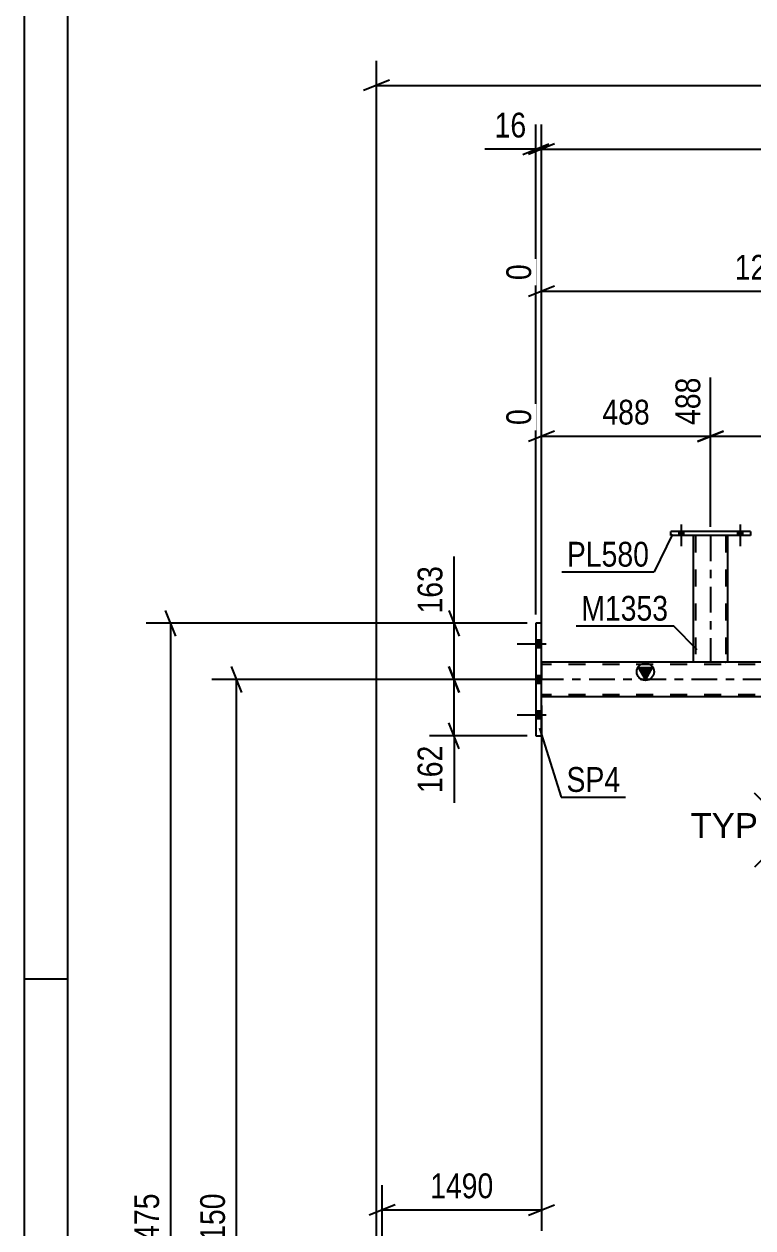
# Model space of a CAD drawing. Header units: millimetres. Extents: x -851 to 338, y -786 to 55.
# Drawn here: x -850.9 to -766.7, y -665.8 to -526.8 of the extents above; entities that cross this region are included whole.
import ezdxf

# ---------------------------------------------------------------- set-up
doc = ezdxf.new("R2010")
doc.units = ezdxf.units.MM
doc.linetypes.add('DXK_LINE_DOT2', pattern=[3.9198, 1.9599, -1.9599])
doc.linetypes.add('DXK_LINE_DOT3', pattern=[5.9187, 2.979, -0.9799, 0.9799, -0.9799])
doc.styles.add('Arial', font='ARIAL.TTF', dxfattribs={"height": 0.2})
doc.styles.add('Arial Narrow', font='ARIALN.TTF', dxfattribs={"height": 0.2})

# ---------------------------------------------------------------- blocks, each defined once
blk = doc.blocks.new('Unknown-232933133-1133')
at = {"color": 5, "linetype": 'Continuous'}
for p, q in [((-850.92, 54.89), (-850.92, -786.11)), ((-845.92, 49.89), (-845.92, -781.11)), ((-845.92, -637.11), (-850.92, -637.11))]:
    blk.add_line(p, q, dxfattribs=at)
blk = doc.blocks.new('Part-232933133-8723 - 8708')
at = {"color": 2, "linetype": 'Continuous'}
for p, q in [((-739.19, -604.49), (-783.37, -725.86)), ((-739.19, -604.49), (-734.93, -604.49)), ((-736.48, -608.74), (-779.11, -725.86))]:
    blk.add_line(p, q, dxfattribs=at)
at = {"color": 7, "linetype": 'DXK_LINE_DOT2'}
for p, q in [((-738.94, -604.49), (-783.11, -725.86)), ((-735.19, -604.49), (-779.37, -725.86)), ((-734.93, -604.49), (-736.48, -608.74)), ((-783.37, -725.86), (-779.11, -725.86))]:
    blk.add_line(p, q, dxfattribs=at)
blk = doc.blocks.new('Part-232933133-8850 - 8708')
at = {"color": 2, "linetype": 'Continuous'}
for p, q in [((-791.78, -595.99), (-791.78, -608.99)), ((-791.14, -595.99), (-791.78, -595.99)), ((-791.14, -608.99), (-791.14, -595.99)), ((-791.78, -608.99), (-791.14, -608.99))]:
    blk.add_line(p, q, dxfattribs=at)
blk = doc.blocks.new('Part-232933133-8938 - 8708')
at = {"linetype": 'Continuous'}
blk.add_hatch(color=2, dxfattribs=at).paths.add_polyline_path([(-779.14, -602.49), (-779.94, -601.09), (-778.34, -601.09)])
at = {"color": 2, "linetype": 'Continuous'}
for p, q in [((-773.6, -600.49), (-791.14, -600.49)), ((-733.6, -600.49), (-769.6, -600.49)), ((-779.14, -602.49), (-779.94, -601.09)), ((-779.94, -601.09), (-778.34, -601.09)), ((-778.34, -601.09), (-779.14, -602.49)), ((-739.19, -604.49), (-791.14, -604.49))]:
    blk.add_line(p, q, dxfattribs=at)
at = {"color": 7, "linetype": 'DXK_LINE_DOT2'}
for p, q in [((-791.14, -600.49), (-791.14, -604.49)), ((-107.94, -600.73), (-791.14, -600.73)), ((-769.6, -600.49), (-773.6, -600.49)), ((-107.94, -604.25), (-791.14, -604.25))]:
    blk.add_line(p, q, dxfattribs=at)
at = {"color": 7, "linetype": 'DXK_LINE_DOT3'}
blk.add_line((-107.94, -602.49), (-791.14, -602.49), dxfattribs=at)
at = {"color": 2, "linetype": 'Continuous'}
blk.add_circle((-779.14, -601.59), 1, dxfattribs=at)
blk = doc.blocks.new('Bolt-232933133-9013 - 8708')
at = {"linetype": 'Continuous'}
for points in [[(-791.14, -598.83), (-791.14, -597.95), (-791.78, -597.95), (-791.78, -598.83)], [(-791.14, -598.83), (-791.14, -597.95), (-791.78, -597.95), (-791.78, -598.83)], [(-791.14, -598.83), (-791.14, -597.95), (-791.78, -597.95), (-791.78, -598.83)], [(-791.14, -602.93), (-791.14, -602.05), (-791.78, -602.05), (-791.78, -602.93)], [(-791.14, -602.93), (-791.14, -602.05), (-791.78, -602.05), (-791.78, -602.93)], [(-791.14, -607.03), (-791.14, -606.15), (-791.78, -606.15), (-791.78, -607.03)], [(-791.14, -607.03), (-791.14, -606.15), (-791.78, -606.15), (-791.78, -607.03)], [(-791.14, -607.03), (-791.14, -606.15), (-791.78, -606.15), (-791.78, -607.03)]]:
    blk.add_hatch(color=1, dxfattribs=at).paths.add_polyline_path(points)
at = {"color": 1, "linetype": 'Continuous'}
for p, q in [((-791.14, -597.95), (-791.78, -597.95)), ((-791.14, -597.95), (-791.78, -597.95)), ((-791.14, -597.95), (-791.78, -597.95)), ((-790.62, -598.39), (-793.94, -598.39)), ((-790.62, -598.39), (-793.94, -598.39)), ((-790.62, -598.39), (-793.94, -598.39)), ((-791.14, -598.83), (-791.78, -598.83)), ((-791.14, -598.83), (-791.78, -598.83)), ((-791.14, -598.83), (-791.78, -598.83)), ((-791.14, -602.05), (-791.78, -602.05)), ((-791.14, -602.05), (-791.78, -602.05)), ((-790.62, -602.49), (-793.94, -602.49)), ((-790.62, -602.49), (-793.94, -602.49)), ((-791.14, -602.93), (-791.78, -602.93)), ((-791.14, -602.93), (-791.78, -602.93)), ((-791.14, -606.15), (-791.78, -606.15)), ((-791.14, -606.15), (-791.78, -606.15)), ((-791.14, -606.15), (-791.78, -606.15)), ((-790.62, -606.59), (-793.94, -606.59)), ((-790.62, -606.59), (-793.94, -606.59)), ((-790.62, -606.59), (-793.94, -606.59)), ((-791.14, -607.03), (-791.78, -607.03)), ((-791.14, -607.03), (-791.78, -607.03)), ((-791.14, -607.03), (-791.78, -607.03))]:
    blk.add_line(p, q, dxfattribs=at)
blk = doc.blocks.new('Part-232933133-59589 - 8708')
at = {"color": 2, "linetype": 'Continuous'}
for p, q in [((-773.6, -585.85), (-773.6, -600.49)), ((-769.6, -600.49), (-769.6, -585.85)), ((-769.61, -600.49), (-773.6, -600.49))]:
    blk.add_line(p, q, dxfattribs=at)
at = {"color": 7, "linetype": 'DXK_LINE_DOT2'}
for p, q in [((-769.6, -585.85), (-773.6, -585.85)), ((-773.36, -585.85), (-773.36, -600.49)), ((-769.84, -585.85), (-769.84, -600.49)), ((-773.6, -600.49), (-773.6, -600.49)), ((-773.6, -600.49), (-773.6, -600.49)), ((-773.6, -600.49), (-773.6, -600.49)), ((-769.9, -600.49), (-769.86, -600.49)), ((-769.86, -600.49), (-769.9, -600.49)), ((-769.84, -600.49), (-769.86, -600.49)), ((-769.86, -600.49), (-769.84, -600.49)), ((-769.6, -600.49), (-769.64, -600.49)), ((-769.61, -600.49), (-769.6, -600.49)), ((-769.6, -600.49), (-769.6, -600.49)), ((-769.6, -600.49), (-769.6, -600.49))]:
    blk.add_line(p, q, dxfattribs=at)
at = {"color": 7, "linetype": 'DXK_LINE_DOT3'}
blk.add_line((-771.6, -585.85), (-771.6, -600.49), dxfattribs=at)
blk = doc.blocks.new('Part-232933133-59590 - 8708')
at = {"color": 2, "linetype": 'Continuous'}
for p, q in [((-767, -585.37), (-776.2, -585.37)), ((-776.2, -585.85), (-776.2, -585.37)), ((-767, -585.37), (-767, -585.85)), ((-767, -585.85), (-776.2, -585.85))]:
    blk.add_line(p, q, dxfattribs=at)
blk = doc.blocks.new('Bolt-232933133-59653 - 8708')
at = {"linetype": 'Continuous'}
for points in [[(-774.72, -585.37), (-775.28, -585.37), (-775.28, -585.85), (-774.72, -585.85)], [(-774.72, -585.37), (-775.28, -585.37), (-775.28, -585.85), (-774.72, -585.85)], [(-767.92, -585.37), (-768.48, -585.37), (-768.48, -585.85), (-767.92, -585.85)], [(-767.92, -585.37), (-768.48, -585.37), (-768.48, -585.85), (-767.92, -585.85)]]:
    blk.add_hatch(color=1, dxfattribs=at).paths.add_polyline_path(points)
at = {"color": 1, "linetype": 'Continuous'}
for p, q in [((-775.28, -585.37), (-775.28, -585.85)), ((-775.28, -585.37), (-775.28, -585.85)), ((-775, -584.57), (-775, -587.09)), ((-775, -584.57), (-775, -587.09)), ((-774.72, -585.37), (-774.72, -585.85)), ((-774.72, -585.37), (-774.72, -585.85)), ((-768.48, -585.37), (-768.48, -585.85)), ((-768.48, -585.37), (-768.48, -585.85)), ((-768.2, -584.57), (-768.2, -587.09)), ((-768.2, -584.57), (-768.2, -587.09)), ((-767.92, -585.37), (-767.92, -585.85)), ((-767.92, -585.37), (-767.92, -585.85))]:
    blk.add_line(p, q, dxfattribs=at)
blk = doc.blocks.new('StraightDimension-232933133-53283 - 8708')
at = {"color": 7, "linetype": 'Continuous'}
for p, q in [((-791.14, -605.49), (-791.14, -666.15)), ((-809.56, -724.85), (-809.56, -660.9)), ((-808.06, -663.15), (-811.06, -664.35)), ((-792.64, -664.35), (-789.64, -663.15)), ((-809.56, -663.75), (-791.14, -663.75))]:
    blk.add_line(p, q, dxfattribs=at)
at = {"color": 0}
blk.add_wipeout([(-796.09, -663), (-796.09, -658.8), (-804.61, -658.8), (-804.61, -663)], dxfattribs=at)
at = {"color": 3, "style": 'Arial Narrow'}
blk.add_text('1490', height=2.863, dxfattribs=at).set_placement((-804.01, -662.4))
blk = doc.blocks.new('StraightDimension-232933133-53849 - 8708')
at = {"color": 7, "linetype": 'Continuous'}
for p, q in [((-791.14, -594.99), (-791.14, -538.37)), ((-789.64, -540.62), (-792.64, -541.82)), ((-791.14, -541.22), (-75.71, -541.22))]:
    blk.add_line(p, q, dxfattribs=at)
blk = doc.blocks.new('StraightDimension-232933133-9028 - 8708')
at = {"color": 7, "linetype": 'Continuous'}
for p, q in [((-825.76, -603.99), (-826.96, -600.99)), ((-792.78, -602.49), (-829.21, -602.49)), ((-826.36, -728.49), (-826.36, -602.49)), ((-826.96, -726.99), (-825.76, -729.99)), ((-811.2, -728.49), (-829.21, -728.49))]:
    blk.add_line(p, q, dxfattribs=at)
at = {"color": 0}
blk.add_wipeout([(-827.11, -661.23), (-831.31, -661.23), (-831.31, -669.75), (-827.11, -669.75)], dxfattribs=at)
at = {"color": 3, "style": 'Arial Narrow'}
blk.add_text('3150', height=2.863, rotation=90.0002, dxfattribs=at).set_placement((-827.71, -669.15))
blk = doc.blocks.new('StraightDimension-232933133-9095 - 8708')
at = {"color": 7, "linetype": 'Continuous'}
for p, q in [((-801.24, -595.99), (-801.24, -588.26)), ((-801.24, -595.99), (-801.24, -588.26)), ((-801.84, -594.49), (-800.64, -597.49)), ((-792.78, -595.99), (-804.09, -595.99)), ((-801.24, -602.49), (-801.24, -595.99)), ((-800.64, -603.99), (-801.84, -600.99)), ((-792.78, -602.49), (-804.09, -602.49))]:
    blk.add_line(p, q, dxfattribs=at)
at = {"color": 0}
blk.add_wipeout([(-801.99, -588.78), (-806.19, -588.78), (-806.19, -595.46), (-801.99, -595.46)], dxfattribs=at)
at = {"color": 3, "style": 'Arial Narrow'}
blk.add_text('163', height=2.863, rotation=90.0002, dxfattribs=at).set_placement((-802.59, -594.86))
blk = doc.blocks.new('StraightDimension-232933133-9103 - 8708')
at = {"color": 7, "linetype": 'Continuous'}
for p, q in [((-801.84, -600.99), (-800.64, -603.99)), ((-792.78, -602.49), (-804.09, -602.49)), ((-801.24, -608.99), (-801.24, -602.49)), ((-800.64, -610.49), (-801.84, -607.49)), ((-792.78, -608.99), (-804.09, -608.99)), ((-801.24, -608.99), (-801.24, -616.72)), ((-801.24, -608.99), (-801.24, -616.72))]:
    blk.add_line(p, q, dxfattribs=at)
at = {"color": 0}
blk.add_wipeout([(-801.99, -609.51), (-806.19, -609.51), (-806.19, -616.2), (-801.99, -616.2)], dxfattribs=at)
at = {"color": 3, "style": 'Arial Narrow'}
blk.add_text('162', height=2.863, rotation=90.0002, dxfattribs=at).set_placement((-802.59, -615.6))
blk = doc.blocks.new('StraightDimension-232933133-38055 - 8708')
at = {"color": 7, "linetype": 'Continuous'}
for p, q in [((-810.2, -720.99), (-810.2, -531)), ((-808.7, -533.25), (-811.7, -534.45)), ((-810.2, -533.85), (-75.07, -533.85))]:
    blk.add_line(p, q, dxfattribs=at)
blk = doc.blocks.new('StraightDimension-232933133-38066 - 8708')
at = {"color": 7, "linetype": 'Continuous'}
for p, q in [((-833.37, -597.49), (-834.57, -594.49)), ((-792.78, -595.99), (-836.82, -595.99)), ((-833.97, -734.99), (-833.97, -595.99))]:
    blk.add_line(p, q, dxfattribs=at)
at = {"color": 0}
blk.add_wipeout([(-834.72, -661.23), (-838.92, -661.23), (-838.92, -669.75), (-834.72, -669.75)], dxfattribs=at)
at = {"color": 3, "style": 'Arial Narrow'}
blk.add_text('3475', height=2.863, rotation=90.0002, dxfattribs=at).set_placement((-835.32, -669.15))
blk = doc.blocks.new('StraightDimension-232933133-53850 - 8708')
at = {"color": 7, "linetype": 'Continuous'}
for p, q in [((-791.78, -594.99), (-791.78, -538.37)), ((-791.14, -594.99), (-791.14, -538.37)), ((-793.28, -541.82), (-790.28, -540.62)), ((-789.64, -540.62), (-792.64, -541.82)), ((-791.78, -541.22), (-797.69, -541.22)), ((-791.78, -541.22), (-797.69, -541.22)), ((-791.78, -541.22), (-791.14, -541.22))]:
    blk.add_line(p, q, dxfattribs=at)
at = {"color": 0}
blk.add_wipeout([(-792.3, -540.47), (-792.3, -536.27), (-797.16, -536.27), (-797.16, -540.47)], dxfattribs=at)
at = {"color": 3, "style": 'Arial Narrow'}
blk.add_text('16', height=2.863, dxfattribs=at).set_placement((-796.56, -539.87))
blk = doc.blocks.new('StraightDimension-232933133-73092 - 8708')
at = {"color": 7, "linetype": 'Continuous'}
for p, q in [((-731.6, -584.85), (-731.6, -565.77)), ((-771.6, -584.85), (-771.6, -567.6)), ((-770.1, -573.78), (-773.1, -574.98)), ((-733.1, -574.98), (-730.1, -573.78)), ((-771.6, -574.38), (-731.6, -574.38))]:
    blk.add_line(p, q, dxfattribs=at)
at = {"color": 0}
blk.add_wipeout([(-747.35, -573.63), (-747.35, -569.43), (-755.86, -569.43), (-755.86, -573.63)], dxfattribs=at)
at = {"color": 3, "style": 'Arial Narrow'}
blk.add_text('1000', height=2.863, dxfattribs=at).set_placement((-755.26, -573.03))
at = {"color": 0, "linetype": 'Continuous'}
blk.add_wipeout([(-732.2, -565.17), (-736.4, -565.17), (-736.4, -573.68), (-732.2, -573.68)], dxfattribs=at)
at = {"color": 3, "linetype": 'Continuous', "style": 'Arial Narrow'}
blk.add_text('1488', height=2.863, rotation=90.0002, dxfattribs=at).set_placement((-732.8, -573.08))
blk = doc.blocks.new('StraightDimension-232933133-73093 - 8708')
at = {"color": 7, "linetype": 'Continuous'}
for p, q in [((-771.6, -584.85), (-771.6, -567.6)), ((-791.14, -599.49), (-791.14, -571.25)), ((-789.64, -573.78), (-792.64, -574.98)), ((-773.1, -574.98), (-770.1, -573.78)), ((-791.14, -574.38), (-771.6, -574.38))]:
    blk.add_line(p, q, dxfattribs=at)
at = {"color": 0}
blk.add_wipeout([(-778.03, -573.63), (-778.03, -569.43), (-784.71, -569.43), (-784.71, -573.63)], dxfattribs=at)
at = {"color": 3, "style": 'Arial Narrow'}
blk.add_text('488', height=2.863, dxfattribs=at).set_placement((-784.11, -573.03))
at = {"color": 0, "linetype": 'Continuous'}
for points in [[(-772.2, -567), (-776.4, -567), (-776.4, -573.68), (-772.2, -573.68)], [(-791.74, -570.65), (-795.94, -570.65), (-795.94, -573.68), (-791.74, -573.68)]]:
    blk.add_wipeout(points, dxfattribs=at)
at = {"color": 3, "linetype": 'Continuous', "style": 'Arial Narrow'}
for s, height, p in [('488', 2.863, (-772.8, -573.08)), ('0', 2.86, (-792.34, -573.08))]:
    blk.add_text(s, height=height, rotation=90.0002, dxfattribs=at).set_placement(p)
blk = doc.blocks.new('StraightDimension-232933133-72106 - 8708')
at = {"color": 7, "linetype": 'Continuous'}
for p, q in [((-739.19, -603.49), (-739.19, -549.02)), ((-791.14, -599.49), (-791.14, -554.51)), ((-789.64, -557.04), (-792.64, -558.24)), ((-791.14, -557.64), (-739.19, -557.64)), ((-740.69, -558.24), (-737.69, -557.04))]:
    blk.add_line(p, q, dxfattribs=at)
at = {"color": 0}
blk.add_wipeout([(-760.91, -556.89), (-760.91, -552.69), (-769.42, -552.69), (-769.42, -556.89)], dxfattribs=at)
at = {"color": 3, "style": 'Arial Narrow'}
blk.add_text('1299', height=2.863, dxfattribs=at).set_placement((-768.82, -556.29))
at = {"color": 0, "linetype": 'Continuous'}
for points in [[(-739.79, -548.42), (-743.99, -548.42), (-743.99, -556.94), (-739.79, -556.94)], [(-791.74, -553.91), (-795.94, -553.91), (-795.94, -556.94), (-791.74, -556.94)]]:
    blk.add_wipeout(points, dxfattribs=at)
at = {"color": 3, "linetype": 'Continuous', "style": 'Arial Narrow'}
for s, height, p in [('1299', 2.863, (-740.39, -556.34)), ('0', 2.86, (-792.34, -556.34))]:
    blk.add_text(s, height=height, rotation=90.0002, dxfattribs=at).set_placement(p)
blk = doc.blocks.new('Mark-232933133-72030 - 8708')
at = {"color": 0}
blk.add_wipeout([(-778.71, -589.44), (-778.71, -586.44), (-788.21, -586.44), (-788.21, -589.44)], dxfattribs=at)
blk.add_wipeout([(-778.71, -589.44), (-778.71, -586.44), (-788.21, -586.44), (-788.21, -589.44)], dxfattribs=at)
at = {"color": 30, "linetype": 'Continuous'}
for p in [(-775.99, -585.7), (-788.81, -590.04)]:
    blk.add_line(p, (-778.11, -590.04), dxfattribs=at)
at = {"color": 3, "style": 'Arial Narrow'}
blk.add_text('PL580', height=2.863, dxfattribs=at).set_placement((-788.21, -589.44))
blk = doc.blocks.new('Mark-232933133-8846 - 8708')
at = {"color": 0}
blk.add_wipeout([(-782.04, -615.46), (-782.04, -612.46), (-788.25, -612.46), (-788.25, -615.46)], dxfattribs=at)
blk.add_wipeout([(-782.04, -615.46), (-782.04, -612.46), (-788.25, -612.46), (-788.25, -615.46)], dxfattribs=at)
at = {"color": 30, "linetype": 'Continuous'}
for p, q in [((-791.37, -608.1), (-788.85, -616.06)), ((-788.85, -616.06), (-781.44, -616.06))]:
    blk.add_line(p, q, dxfattribs=at)
at = {"color": 3, "style": 'Arial Narrow'}
blk.add_text('SP4', height=2.863, dxfattribs=at).set_placement((-788.25, -615.46))
blk = doc.blocks.new('WeldMark-232933133-10120 - 8708')
at = {"linetype": 'Continuous'}
blk.add_hatch(color=30, dxfattribs=at).paths.add_polyline_path([(-739.87, -607.35), (-737.55, -605.31), (-738.64, -608.2)])
at = {"color": 30, "linetype": 'Continuous'}
for p in [(-737.55, -605.31), (-762.24, -619.88)]:
    blk.add_line(p, (-747.6, -619.88), dxfattribs=at)
at = {"color": 3, "linetype": 'Continuous'}
for p, q in [((-762.24, -619.88), (-766.53, -615.6)), ((-762.24, -619.88), (-766.53, -624.17)), ((-754.84, -619.88), (-750.55, -619.88))]:
    blk.add_line(p, q, dxfattribs=at)
for start, end in [(90, 270), (270, 90)]:
    blk.add_arc((-747.6, -619.88), 1.5, start, end, dxfattribs=at)
at = {"color": 0}
blk.add_wipeout([(-755.5, -623.98), (-755.5, -620.58), (-760.34, -620.58), (-760.34, -623.98)], dxfattribs=at)
at = {"color": 3, "linetype": 'Continuous'}
for p, q in [((-750.55, -619.88), (-754.84, -624.17)), ((-754.84, -624.17), (-754.84, -619.88))]:
    blk.add_line(p, q, dxfattribs=at)
at = {"color": 3, "style": 'Arial'}
blk.add_text('10', height=2.865, dxfattribs=at).set_placement((-760.14, -623.78))
at = {"color": 0, "linetype": 'Continuous'}
blk.add_wipeout([(-766.14, -620.78), (-766.14, -617.78), (-773.92, -617.78), (-773.92, -620.78)], dxfattribs=at)
blk.add_wipeout([(-766.14, -620.78), (-766.14, -617.78), (-773.92, -617.78), (-773.92, -620.78)], dxfattribs=at)
at = {"color": 3, "linetype": 'Continuous', "style": 'Arial'}
blk.add_text('TYP', height=2.865, dxfattribs=at).set_placement((-773.92, -620.78))
blk = doc.blocks.new('Mark-232933133-72027 - 8708')
at = {"color": 0}
blk.add_wipeout([(-776.5, -595.68), (-776.5, -592.68), (-786.55, -592.68), (-786.55, -595.68)], dxfattribs=at)
blk.add_wipeout([(-776.5, -595.68), (-776.5, -592.68), (-786.55, -592.68), (-786.55, -595.68)], dxfattribs=at)
at = {"color": 30, "linetype": 'Continuous'}
for p in [(-787.15, -596.28), (-773.17, -599.05)]:
    blk.add_line(p, (-775.9, -596.28), dxfattribs=at)
at = {"color": 3, "style": 'Arial Narrow'}
blk.add_text('M1353', height=2.863, dxfattribs=at).set_placement((-786.55, -595.68))

msp = doc.modelspace()

# ---------------------------------------------------------------- block references
for name in ['Unknown-232933133-1133', 'Part-232933133-59590 - 8708', 'Bolt-232933133-59653 - 8708', 'Part-232933133-59589 - 8708', 'Part-232933133-8850 - 8708', 'Bolt-232933133-9013 - 8708', 'Part-232933133-8938 - 8708', 'Part-232933133-8723 - 8708']:
    msp.add_blockref(name, (0, 0))

# ---------------------------------------------------------------- next in the draw order: block references
for name in ['StraightDimension-232933133-53849 - 8708', 'StraightDimension-232933133-53283 - 8708']:
    msp.add_blockref(name, (0, 0))

# ---------------------------------------------------------------- next in the draw order: block references
msp.add_blockref('StraightDimension-232933133-9028 - 8708', (0, 0))

# ---------------------------------------------------------------- next in the draw order: block references
msp.add_blockref('StraightDimension-232933133-9095 - 8708', (0, 0))

# ---------------------------------------------------------------- next in the draw order: block references
msp.add_blockref('StraightDimension-232933133-9103 - 8708', (0, 0))

# ---------------------------------------------------------------- next in the draw order: block references
msp.add_blockref('StraightDimension-232933133-38055 - 8708', (0, 0))

# ---------------------------------------------------------------- next in the draw order: block references
for name in ['StraightDimension-232933133-73092 - 8708', 'StraightDimension-232933133-38066 - 8708', 'WeldMark-232933133-10120 - 8708', 'Mark-232933133-8846 - 8708']:
    msp.add_blockref(name, (0, 0))

# ---------------------------------------------------------------- next in the draw order: block references
msp.add_blockref('StraightDimension-232933133-53850 - 8708', (0, 0))

# ---------------------------------------------------------------- next in the draw order: block references
msp.add_blockref('StraightDimension-232933133-73093 - 8708', (0, 0))

# ---------------------------------------------------------------- next in the draw order: block references
msp.add_blockref('StraightDimension-232933133-72106 - 8708', (0, 0))

# ---------------------------------------------------------------- next in the draw order: block references
for name in ['Mark-232933133-72030 - 8708', 'Mark-232933133-72027 - 8708']:
    msp.add_blockref(name, (0, 0))

doc.saveas('drawing.dxf')
